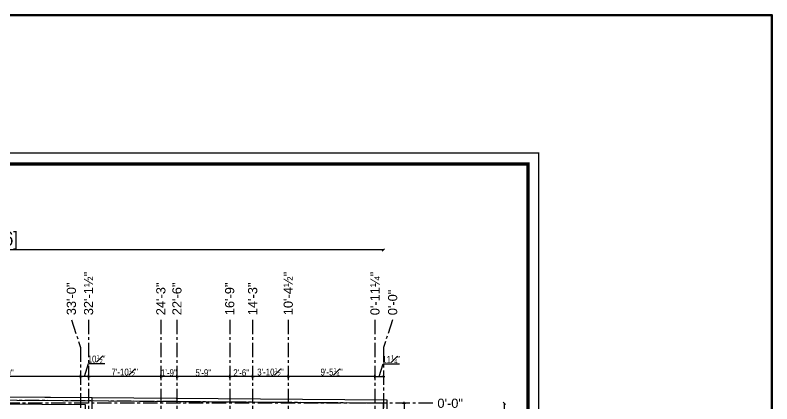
# Model space of a CAD drawing. Header units: inches. Extents: x 1259 to 4988, y 1085 to 3652.
# Drawn here: x 2278 to 3268, y 3145 to 3652 of the extents above; entities that cross this region are included whole.
import ezdxf

# ---------------------------------------------------------------- set-up
doc = ezdxf.new("R2010")
doc.units = ezdxf.units.IN
doc.header["$LTSCALE"] = 15
doc.header["$MEASUREMENT"] = 0
doc.header["$PDMODE"] = 2
doc.linetypes.add('CENTER', pattern=[2, 1.25, -0.25, 0.25, -0.25])
doc.layers.add('A_Column', color=1, linetype='Continuous', lineweight=50)
doc.layers.add('PAGE BORDER', color=252, linetype='Continuous', lineweight=9)
for name, color, linetype in [('CENTER', 30, 'CENTER'), ('DIMENSION', 160, 'Continuous'), ('TEXT', 160, 'Continuous'), ('Wall', 7, 'Continuous')]:
    doc.layers.add(name, color=color, linetype=linetype)
doc.styles.add('Arial', font='arial.ttf')
doc.styles.add('NARROW', font='swissc.ttf')
doc.styles.add('swis721cnbt', font='swissc.ttf')
doc.dimstyles.new('RA-2', dxfattribs={"dimtxt": 7.5, "dimasz": 1, "dimexe": 6, "dimexo": 6, "dimgap": 0.5, "dimtad": 1, "dimzin": 3, "dimdsep": 46, "dimlunit": 4, "dimtxsty": 'NARROW', "dimblk": 'OBLIQUE', "dimcen": 0, "dimse1": 1, "dimse2": 1, "dimclrd": 8, "dimclrt": 256, "dimadec": 0, "dimazin": 0, "dimtfac": 0.6, "dimtix": 1, "dimtofl": 0, "dimtmove": 2, "dimatfit": 3, "dimfxl": 6, "dimfrac": 1, "dimtolj": 1, "dimtzin": 0, "dimlwd": -1, "dimarcsym": 0})
doc.dimstyles.new('VSJ', dxfattribs={"dimtxt": 5, "dimasz": 0.75, "dimexe": 0, "dimexo": 0, "dimgap": 0.25, "dimtad": 1, "dimzin": 3, "dimdsep": 46, "dimlunit": 4, "dimtxsty": 'swis721cnbt', "dimblk": 'rp', "dimcen": 0.09, "dimse1": 1, "dimse2": 1, "dimclrd": 251, "dimclre": 8, "dimclrt": 160, "dimadec": 0, "dimazin": 0, "dimtfac": 0.6, "dimtofl": 0, "dimtmove": 0, "dimatfit": 3, "dimfxl": 9, "dimfrac": 1, "dimtolj": 1, "dimtzin": 0, "dimlwd": -1, "dimlwe": -1, "dimarcsym": 0})

# ---------------------------------------------------------------- blocks, each defined once
blk = doc.blocks.new('rp')
for p, q in [((0, 0), (-2, 0)), ((0, 2), (0, -2)), ((0, 0), (2, 0))]:
    blk.add_line(p, q)
blk.add_circle((0, 0), 0.75)
blk = doc.blocks.new('*D96')
at = {"layer": 'Defpoints', "color": 0, "transparency": 16777216}
for p in [(2786.94, 3145.28), (2786.94, 3080.78), (2786.94, 3080.78)]:
    blk.add_point(p, dxfattribs=at)
at = {"layer": 'DIMENSION', "color": 251, "transparency": 16777216}
blk.add_line((2786.94, 3144.28), (2786.94, 3081.78), dxfattribs=at)
for p, rotation in [((2786.94, 3145.28), 90), ((2786.94, 3080.78), 270)]:
    blk.add_blockref('rp', p, dxfattribs=dict(at, rotation=rotation))
at = {"layer": 'DIMENSION', "color": 160, "transparency": 16777216, "insert": (2781.16, 3113.03), "char_height": 9, "attachment_point": 5, "rotation": 90, "style": 'swis721cnbt'}
blk.add_mtext('\\A1;5\'-4{\\H0.6x;\\S1#2;}"', dxfattribs=at)
blk = doc.blocks.new('_OBLIQUE')
at = {"color": 0, "linetype": 'ByBlock'}
blk.add_line((-0.5, -0.5), (0.5, 0.5), dxfattribs=at)
blk = doc.blocks.new('*D107')
at = {"layer": 'Defpoints', "color": 0, "transparency": 16777216}
for p in [(2759.7, 3145.28), (2776.65, 1826.53), (2917.77, 1826.53)]:
    blk.add_point(p, dxfattribs=at)
at = {"layer": 'DIMENSION', "color": 251, "transparency": 16777216}
blk.add_line((2917.77, 3145.28), (2917.77, 1826.53), dxfattribs=at)
at = {"layer": 'DIMENSION', "color": 251, "transparency": 16777216, "xscale": 3, "yscale": 3, "zscale": 3}
for p, rotation in [((2917.77, 3145.28), 90), ((2917.77, 1826.53), 270)]:
    blk.add_blockref('_OBLIQUE', p, dxfattribs=dict(at, rotation=rotation))
at = {"layer": 'DIMENSION', "transparency": 16777216, "insert": (2905.68, 2485.91), "char_height": 18, "attachment_point": 5, "rotation": 90, "style": 'NARROW'}
blk.add_mtext('\\A1;109\'-11" [33.50]', dxfattribs=at)
blk = doc.blocks.new('*D108')
at = {"layer": 'Defpoints', "color": 0, "transparency": 16777216}
for p in [(2748.81, 3180.28, 0), (2759.94, 3180.28), (2759.94, 3175.92, 0)]:
    blk.add_point(p, dxfattribs=at)
at = {"layer": 'DIMENSION', "color": 251, "transparency": 16777216}
for p, q in [((2754.37, 3180.28), (2759.37, 3196.94)), ((2759.37, 3196.94), (2780.85, 3196.94)), ((2749.81, 3180.28), (2758.94, 3180.28))]:
    blk.add_line(p, q, dxfattribs=at)
at = {"layer": 'DIMENSION', "color": 251, "transparency": 16777216, "rotation": 180}
blk.add_blockref('rp', (2748.81, 3180.28), dxfattribs=at)
at = {"layer": 'DIMENSION', "color": 251, "transparency": 16777216}
blk.add_blockref('rp', (2759.94, 3180.28), dxfattribs=at)
at = {"layer": 'DIMENSION', "color": 160, "transparency": 16777216, "insert": (2770.11, 3202.63), "char_height": 9, "attachment_point": 5, "style": 'swis721cnbt'}
blk.add_mtext('\\A1;11{\\H0.6x;\\S1#4;}"', dxfattribs=at)
blk = doc.blocks.new('*D109')
at = {"layer": 'Defpoints', "color": 0, "transparency": 16777216}
for p in [(2635.44, 3180.43), (2635.44, 3180.28), (2748.81, 3180.28, 0)]:
    blk.add_point(p, dxfattribs=at)
at = {"layer": 'DIMENSION', "color": 251, "transparency": 16777216}
blk.add_line((2747.81, 3180.28), (2636.44, 3180.28), dxfattribs=at)
at = {"layer": 'DIMENSION', "color": 251, "transparency": 16777216, "rotation": 180}
blk.add_blockref('rp', (2635.44, 3180.28), dxfattribs=at)
at = {"layer": 'DIMENSION', "color": 251, "transparency": 16777216}
blk.add_blockref('rp', (2748.81, 3180.28), dxfattribs=at)
at = {"layer": 'DIMENSION', "color": 160, "transparency": 16777216, "insert": (2692.12, 3186.05), "char_height": 9, "attachment_point": 5, "style": 'swis721cnbt'}
blk.add_mtext('\\A1;9\'-5{\\H0.6x;\\S1#4;}"', dxfattribs=at)
blk = doc.blocks.new('*D110')
at = {"layer": 'Defpoints', "color": 0, "transparency": 16777216}
for p in [(2588.94, 3180.43), (2588.94, 3180.28), (2635.44, 3180.43)]:
    blk.add_point(p, dxfattribs=at)
at = {"layer": 'DIMENSION', "color": 251, "transparency": 16777216}
blk.add_line((2634.44, 3180.28), (2589.94, 3180.28), dxfattribs=at)
at = {"layer": 'DIMENSION', "color": 251, "transparency": 16777216, "rotation": 180}
blk.add_blockref('rp', (2588.94, 3180.28), dxfattribs=at)
at = {"layer": 'DIMENSION', "color": 251, "transparency": 16777216}
blk.add_blockref('rp', (2635.44, 3180.28), dxfattribs=at)
at = {"layer": 'DIMENSION', "color": 160, "transparency": 16777216, "insert": (2612.19, 3186.05), "char_height": 9, "attachment_point": 5, "style": 'swis721cnbt'}
blk.add_mtext('\\A1;3\'-10{\\H0.6x;\\S1#2;}"', dxfattribs=at)
blk = doc.blocks.new('*D111')
at = {"layer": 'Defpoints', "color": 0, "transparency": 16777216}
for p in [(2558.94, 3180.43), (2558.94, 3180.28), (2588.94, 3180.43)]:
    blk.add_point(p, dxfattribs=at)
at = {"layer": 'DIMENSION', "color": 251, "transparency": 16777216}
blk.add_line((2587.94, 3180.28), (2559.94, 3180.28), dxfattribs=at)
at = {"layer": 'DIMENSION', "color": 251, "transparency": 16777216, "rotation": 180}
blk.add_blockref('rp', (2558.94, 3180.28), dxfattribs=at)
at = {"layer": 'DIMENSION', "color": 251, "transparency": 16777216}
blk.add_blockref('rp', (2588.94, 3180.28), dxfattribs=at)
at = {"layer": 'DIMENSION', "color": 160, "transparency": 16777216, "insert": (2573.94, 3185.15), "char_height": 9, "attachment_point": 5, "style": 'swis721cnbt'}
blk.add_mtext('\\A1;2\'-6"', dxfattribs=at)
blk = doc.blocks.new('*D112')
at = {"layer": 'Defpoints', "color": 0, "transparency": 16777216}
for p in [(2489.94, 3180.43), (2489.94, 3180.28), (2558.94, 3180.43)]:
    blk.add_point(p, dxfattribs=at)
at = {"layer": 'DIMENSION', "color": 251, "transparency": 16777216}
blk.add_line((2557.94, 3180.28), (2490.94, 3180.28), dxfattribs=at)
at = {"layer": 'DIMENSION', "color": 251, "transparency": 16777216, "rotation": 180}
blk.add_blockref('rp', (2489.94, 3180.28), dxfattribs=at)
at = {"layer": 'DIMENSION', "color": 251, "transparency": 16777216}
blk.add_blockref('rp', (2558.94, 3180.28), dxfattribs=at)
at = {"layer": 'DIMENSION', "color": 160, "transparency": 16777216, "insert": (2524.44, 3185.14), "char_height": 9, "attachment_point": 5, "style": 'swis721cnbt'}
blk.add_mtext('\\A1;5\'-9"', dxfattribs=at)
blk = doc.blocks.new('*D113')
at = {"layer": 'Defpoints', "color": 0, "transparency": 16777216}
for p in [(2374.44, 3180.43), (2374.44, 3180.28), (2468.94, 3180.43)]:
    blk.add_point(p, dxfattribs=at)
at = {"layer": 'DIMENSION', "color": 251, "transparency": 16777216}
blk.add_line((2467.94, 3180.28), (2375.44, 3180.28), dxfattribs=at)
at = {"layer": 'DIMENSION', "color": 251, "transparency": 16777216, "rotation": 180}
blk.add_blockref('rp', (2374.44, 3180.28), dxfattribs=at)
at = {"layer": 'DIMENSION', "color": 251, "transparency": 16777216}
blk.add_blockref('rp', (2468.94, 3180.28), dxfattribs=at)
at = {"layer": 'DIMENSION', "color": 160, "transparency": 16777216, "insert": (2421.69, 3186.05), "char_height": 9, "attachment_point": 5, "style": 'swis721cnbt'}
blk.add_mtext('\\A1;7\'-10{\\H0.6x;\\S1#2;}"', dxfattribs=at)
blk = doc.blocks.new('*D114')
at = {"layer": 'Defpoints', "color": 0, "transparency": 16777216}
for p in [(2162.94, 3180.43, 0), (2162.94, 3180.28), (2363.94, 3180.43)]:
    blk.add_point(p, dxfattribs=at)
at = {"layer": 'DIMENSION', "color": 251, "transparency": 16777216}
blk.add_line((2362.94, 3180.28), (2163.94, 3180.28), dxfattribs=at)
at = {"layer": 'DIMENSION', "color": 251, "transparency": 16777216, "rotation": 180}
blk.add_blockref('rp', (2162.94, 3180.28), dxfattribs=at)
at = {"layer": 'DIMENSION', "color": 251, "transparency": 16777216}
blk.add_blockref('rp', (2363.94, 3180.28), dxfattribs=at)
at = {"layer": 'DIMENSION', "color": 160, "transparency": 16777216, "insert": (2263.44, 3185.14), "char_height": 9, "attachment_point": 5, "style": 'swis721cnbt'}
blk.add_mtext('\\A1;16\'-9"', dxfattribs=at)
blk = doc.blocks.new('*D120')
at = {"layer": 'Defpoints', "color": 0, "transparency": 16777216}
for p in [(2363.94, 3180.28), (2374.44, 3180.43), (2363.94, 3173.31)]:
    blk.add_point(p, dxfattribs=at)
at = {"layer": 'DIMENSION', "color": 251, "transparency": 16777216}
for p, q in [((2369.19, 3180.28), (2374.28, 3197.24)), ((2374.28, 3197.24), (2395.6, 3197.24)), ((2373.44, 3180.28), (2364.94, 3180.28))]:
    blk.add_line(p, q, dxfattribs=at)
at = {"layer": 'DIMENSION', "color": 251, "transparency": 16777216, "rotation": 180}
blk.add_blockref('rp', (2363.94, 3180.28), dxfattribs=at)
at = {"layer": 'DIMENSION', "color": 251, "transparency": 16777216}
blk.add_blockref('rp', (2374.44, 3180.28), dxfattribs=at)
at = {"layer": 'DIMENSION', "color": 160, "transparency": 16777216, "insert": (2384.94, 3203.02), "char_height": 9, "attachment_point": 5, "style": 'swis721cnbt'}
blk.add_mtext('\\A1;10{\\H0.6x;\\S1#2;}"', dxfattribs=at)
blk = doc.blocks.new('*D142')
at = {"layer": 'Defpoints', "color": 0, "transparency": 16777216}
for p in [(1682.49, 3345.48), (1682.49, 3153.28), (2759.7, 3145.28)]:
    blk.add_point(p, dxfattribs=at)
at = {"layer": 'DIMENSION', "color": 251, "transparency": 16777216}
blk.add_line((2759.7, 3345.48), (1682.49, 3345.48), dxfattribs=at)
at = {"layer": 'DIMENSION', "color": 251, "transparency": 16777216, "xscale": 3, "yscale": 3, "zscale": 3, "rotation": 180}
blk.add_blockref('_OBLIQUE', (1682.49, 3345.48), dxfattribs=at)
at = {"layer": 'DIMENSION', "color": 251, "transparency": 16777216, "xscale": 3, "yscale": 3, "zscale": 3}
blk.add_blockref('_OBLIQUE', (2759.7, 3345.48), dxfattribs=at)
at = {"layer": 'DIMENSION', "transparency": 16777216, "insert": (2221.1, 3357.58), "char_height": 18, "attachment_point": 5, "style": 'NARROW'}
blk.add_mtext('\\A1;89\'-9" [27.36]', dxfattribs=at)
blk = doc.blocks.new('*D150')
at = {"layer": 'Defpoints', "color": 0, "transparency": 16777216}
for p in [(2468.94, 3180.28), (2489.94, 3180.43), (2468.94, 3168.83)]:
    blk.add_point(p, dxfattribs=at)
at = {"layer": 'DIMENSION', "color": 251, "transparency": 16777216}
blk.add_line((2488.94, 3180.28), (2469.94, 3180.28), dxfattribs=at)
at = {"layer": 'DIMENSION', "color": 251, "transparency": 16777216, "rotation": 180}
blk.add_blockref('rp', (2468.94, 3180.28), dxfattribs=at)
at = {"layer": 'DIMENSION', "color": 251, "transparency": 16777216}
blk.add_blockref('rp', (2489.94, 3180.28), dxfattribs=at)
at = {"layer": 'DIMENSION', "color": 160, "transparency": 16777216, "insert": (2479.44, 3185.14), "char_height": 9, "attachment_point": 5, "style": 'swis721cnbt'}
blk.add_mtext('\\A1;1\'-9"', dxfattribs=at)

msp = doc.modelspace()

# ---------------------------------------------------------------- linework, layer by layer
at = {"layer": 'A_Column'}
msp.add_lwpolyline([(3267.674, 1085.254), (1258.648, 1085.254), (1258.648, 3652.143), (3267.674, 3652.143)], close=True, dxfattribs=at)
at = {"layer": 'CENTER'}
for p, q in [((2351.94, 3254.263), (2363.94, 3218.263)), ((2374.44, 3254.263), (2374.44, 1756.865)), ((2468.94, 3254.263), (2468.94, 1756.865)), ((2489.94, 3254.263), (2489.94, 1756.865)), ((2558.94, 3254.263), (2558.94, 1756.865)), ((2588.941, 3254.263), (2588.941, 1756.865)), ((2635.44, 3254.263), (2635.44, 1756.865)), ((2748.806, 3254.263, 0), (2748.806, 1756.865, 0)), ((2771.94, 3254.263), (2759.94, 3218.263)), ((2363.94, 3218.263), (2363.94, 1792.865)), ((2759.94, 3218.263), (2759.94, 1792.865)), ((2824.44, 3145.283), (1617.199, 3145.283))]:
    msp.add_line(p, q, dxfattribs=at)
msp.add_lwpolyline([(2759.94, 3145.283), (1682.473, 3153.722), (1891.215, 1833.117), (2759.94, 1826.533)], close=True, dxfattribs=at)
at = {"layer": 'DIMENSION', "const_width": 1}
msp.add_lwpolyline([(2132.94, 3154.694), (2378.94, 3152.767), (2378.94, 3025.283), (2639.94, 3025.283), (2639.94, 2827.283), (2593.44, 2827.283), (2593.44, 2575.283), (2639.94, 2575.283), (2639.94, 2365.283), (2593.44, 2365.283), (2593.441, 2212.283), (2359.44, 2212.283), (2359.44, 2272.283), (2167.44, 2272.283)], dxfattribs=at)
at = {"layer": 'PAGE BORDER', "ltscale": 10, "const_width": 4.243}
msp.add_lwpolyline([(2948.736, 1341.019), (2948.736, 3457.906), (1492.027, 3457.906), (1492.027, 1341.019)], close=True, dxfattribs=at)
at = {"layer": 'Wall'}
for p, q in [((2378.94, 3152.767), (2764.44, 3149.748)), ((2764.44, 3149.748), (2764.44, 1826.499))]:
    msp.add_line(p, q, dxfattribs=at)
at = {"layer": 'Wall', "ltscale": 10, "const_width": 1.696}
msp.add_lwpolyline([(2962.88, 3472.05), (1477.883, 3472.05), (1477.883, 1326.875), (2962.88, 1326.875)], close=True, dxfattribs=at)
at = {"layer": 'Wall', "color": 1, "linetype": 'ByBlock', "lineweight": -2}
msp.add_lwpolyline([(2760.153, 1826.352), (2759.94, 3145.283), (1682.491, 3153.275), (1891.413, 1832.797)], close=True, dxfattribs=at)
at = {"layer": 'Wall'}
for points in [[(2359.44, 2212.283), (2359.44, 2272.283), (2167.44, 2272.283), (2167.44, 2212.283), (1981.44, 2212.283), (1981.44, 2566.283), (1918.44, 2566.283), (1918.442, 2704.281), (1963.44, 2704.281), (1963.44, 2827.283), (1871.94, 2827.283), (1871.94, 3025.283), (2132.94, 3025.283), (2132.94, 3154.694), (2378.94, 3152.767), (2378.94, 3025.283), (2639.94, 3025.283), (2639.94, 2827.283), (2593.44, 2827.283), (2593.44, 2575.283), (2639.94, 2575.283), (2639.94, 2365.283), (2593.44, 2365.283), (2593.441, 2212.283)], [(2368.44, 2221.283), (2368.44, 2281.283), (2158.44, 2281.283), (2158.44, 2221.283), (1990.44, 2221.283), (1990.44, 2575.283), (1927.441, 2575.283), (1927.442, 2695.281), (1972.44, 2695.281), (1972.44, 2836.283), (1880.94, 2836.283), (1880.94, 3016.283), (2141.94, 3016.283), (2141.94, 3145.623), (2369.94, 3143.837), (2369.94, 3016.283), (2630.94, 3016.283), (2630.94, 2836.283), (2584.44, 2836.283), (2584.44, 2566.283), (2630.94, 2566.283), (2630.94, 2374.283), (2584.44, 2374.283), (2584.441, 2221.283)]]:
    msp.add_lwpolyline(points, close=True, dxfattribs=at)

# ---------------------------------------------------------------- texts
at = {"layer": 'TEXT', "char_height": 12, "width": 109.86954, "attachment_point": 2, "rotation": 90, "style": 'Arial'}
for s, insert in [('\\pxql;32\'-1½"', (2368.44, 3315.198)), ('\\pxql;10\'-4½"', (2629.44, 3315.198)), ('\\pxql;0\'-11¼"', (2742.806, 3315.198, 0)), ('\\pxql;33\'-0"', (2345.94, 3315.198)), ('\\pxql;24\'-3"', (2462.94, 3315.198)), ('\\pxql;22\'-6"', (2483.94, 3315.198)), ('\\pxql;16\'-9"', (2552.94, 3315.198)), ('\\pxql;14\'-3"', (2582.941, 3315.198)), ('\\pxql;0\'-0"', (2765.94, 3315.198))]:
    msp.add_mtext(s, dxfattribs=dict(at, insert=insert))
at = {"layer": 'TEXT', "insert": (2885.375, 3151.283), "char_height": 12, "width": 109.86954, "attachment_point": 2, "style": 'Arial'}
msp.add_mtext('\\pxql;0\'-0"', dxfattribs=at)

# ---------------------------------------------------------------- dimensions: what is measured, and where the dimension line sits
at = {"layer": 'DIMENSION'}
for base, p1, p2, dimstyle, override, picture, middle in [((1682.491, 3345.477), (2759.702, 3145.283), (1682.491, 3153.275), 'RA-2', {"dimtxt": 18, "dimasz": 3, "dimdec": 1, "dimclrd": 251}, '*D142', (2221.096, 3357.583)), ((2363.94, 3180.275), (2374.44, 3180.433), (2363.94, 3173.311), 'VSJ', {"dimtxt": 9, "dimasz": 1, "dimtmove": 1}, '*D120', (2374.529, 3203.017)), ((2759.94, 3180.275), (2748.806, 3180.275, 0), (2759.94, 3175.924, 0), 'VSJ', {"dimtxt": 9, "dimasz": 1, "dimtmove": 1}, '*D108', (2759.624, 3202.626)), ((2162.94, 3180.275), (2363.94, 3180.433), (2162.94, 3180.433, 0), 'VSJ', {"dimtxt": 9, "dimasz": 1, "dimtmove": 1}, '*D114', (2263.44, 3185.145)), ((2374.44, 3180.275), (2468.94, 3180.433), (2374.44, 3180.433), 'VSJ', {"dimtxt": 9, "dimasz": 1, "dimtmove": 1}, '*D113', (2421.69, 3186.054)), ((2468.94, 3180.275), (2489.94, 3180.433), (2468.94, 3168.834), 'VSJ', {"dimtxt": 9, "dimasz": 1, "dimtmove": 1}, '*D150', (2479.44, 3185.145)), ((2489.94, 3180.275), (2558.94, 3180.433), (2489.94, 3180.433), 'VSJ', {"dimtxt": 9, "dimasz": 1, "dimtmove": 1}, '*D112', (2524.44, 3185.145)), ((2558.94, 3180.275), (2588.941, 3180.433), (2558.94, 3180.433), 'VSJ', {"dimtxt": 9, "dimasz": 1, "dimtmove": 1}, '*D111', (2573.94, 3185.151)), ((2588.941, 3180.275), (2635.44, 3180.433), (2588.941, 3180.433), 'VSJ', {"dimtxt": 9, "dimasz": 1, "dimtmove": 1}, '*D110', (2612.19, 3186.054)), ((2635.44, 3180.275), (2748.806, 3180.275, 0), (2635.44, 3180.433), 'VSJ', {"dimtxt": 9, "dimasz": 1, "dimtmove": 1}, '*D109', (2692.123, 3186.047))]:
    dim = msp.add_linear_dim(base=base, p1=p1, p2=p2, dimstyle=dimstyle, override=override, dxfattribs=at)
    dim.commit()
    dim.dimension.update_dxf_attribs({"geometry": picture, "text_midpoint": middle})
for base, p1, p2, dimstyle, override, picture, middle in [((2917.770373231, 1826.532648924), (2759.70219197, 3145.282648924), (2776.653393007, 1826.532648924), 'RA-2', {"dimtxt": 18, "dimasz": 3, "dimdec": 1, "dimclrd": 251}, '*D107', (2905.675568036, 2485.907648924)), ((2786.94, 3080.783), (2786.94, 3145.283), (2786.94, 3080.783), 'VSJ', {"dimtxt": 9, "dimasz": 1}, '*D96', (2781.161, 3113.033))]:
    dim = msp.add_linear_dim(base=base, p1=p1, p2=p2, angle=90, dimstyle=dimstyle, override=override, dxfattribs=at)
    dim.commit()
    dim.dimension.update_dxf_attribs({"geometry": picture, "text_midpoint": middle})

doc.saveas('drawing.dxf')
